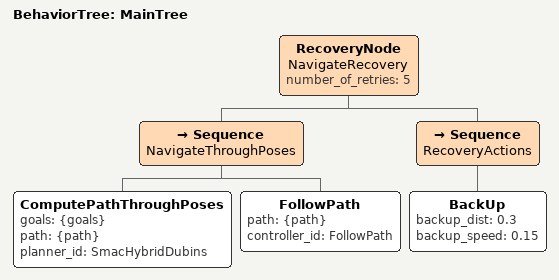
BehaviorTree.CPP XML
<?xml version="1.0"?>
<root main_tree_to_execute="MainTree">
  <BehaviorTree ID="MainTree">
    <RecoveryNode name="NavigateRecovery" number_of_retries="5">
      <Sequence name="NavigateThroughPoses">
        <ComputePathThroughPoses goals="{goals}" path="{path}" planner_id="SmacHybridDubins"/>
        <FollowPath path="{path}" controller_id="FollowPath"/>
      </Sequence>
      <Sequence name="RecoveryActions">
        <BackUp backup_dist="0.3" backup_speed="0.15"/>
      </Sequence>
    </RecoveryNode>
  </BehaviorTree>
</root>
